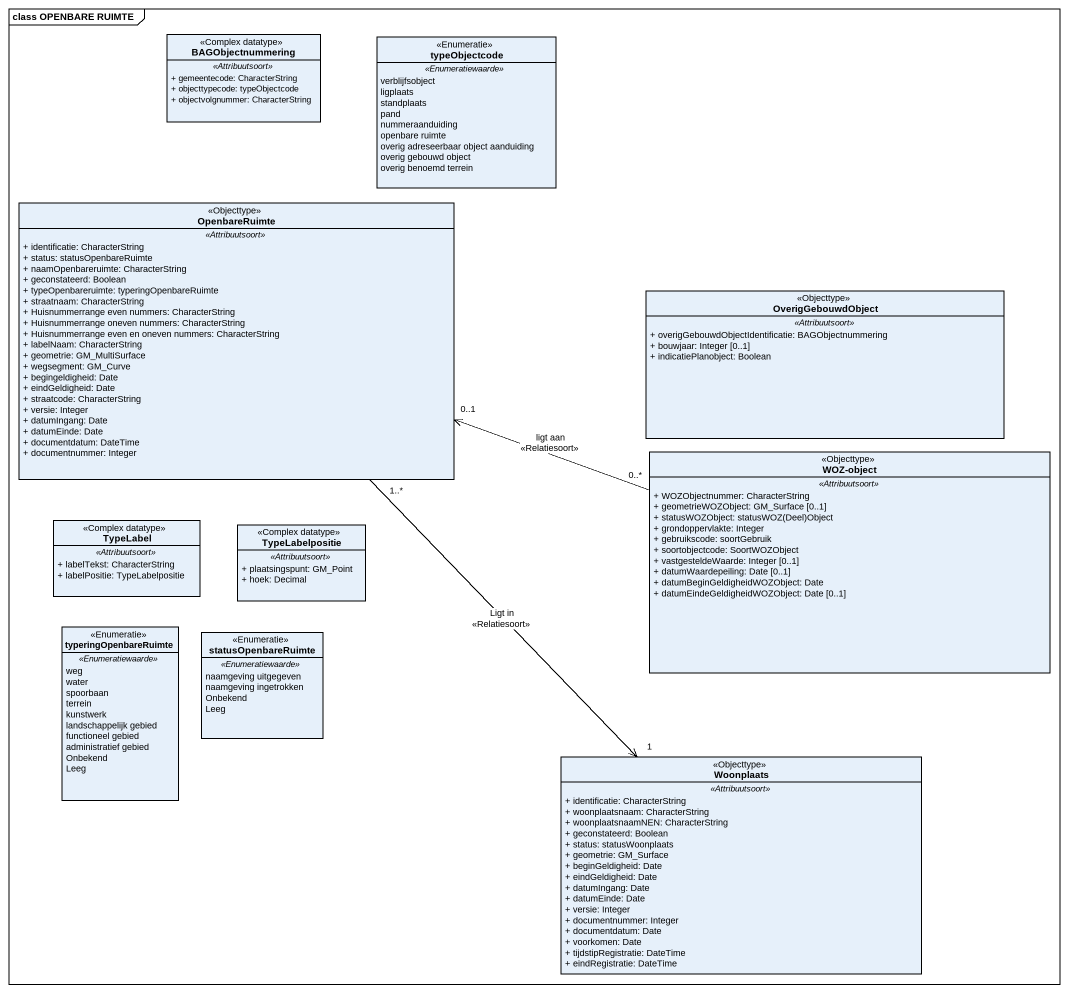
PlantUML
@startuml
mainframe class OPENBARE RUIMTE
hide circle
hide empty members
skinparam classAttributeIconSize 0
class BAGObjectnummering <<Complex datatype>> {
  .. <<Attribuutsoort>> ..
  + gemeentecode: CharacterString
  + objecttypecode: typeObjectcode
  + objectvolgnummer: CharacterString
}
enum typeObjectcode <<Enumeratie>> {
  .. <<Enumeratiewaarde>> ..
  verblijfsobject
  ligplaats
  standplaats
  pand
  nummeraanduiding
  openbare ruimte
  overig adreseerbaar object aanduiding
  overig gebouwd object
  overig benoemd terrein
}
class OpenbareRuimte <<Objecttype>> {
  .. <<Attribuutsoort>> ..
  + identificatie: CharacterString
  + status: statusOpenbareRuimte
  + naamOpenbareruimte: CharacterString
  + geconstateerd: Boolean
  + typeOpenbareruimte: typeringOpenbareRuimte
  + straatnaam: CharacterString
  + Huisnummerrange even nummers: CharacterString
  + Huisnummerrange oneven nummers: CharacterString
  + Huisnummerrange even en oneven nummers: CharacterString
  + labelNaam: CharacterString
  + geometrie: GM_MultiSurface
  + wegsegment: GM_Curve
  + begingeldigheid: Date
  + eindGeldigheid: Date
  + straatcode: CharacterString
  + versie: Integer
  + datumIngang: Date
  + datumEinde: Date
  + documentdatum: DateTime
  + documentnummer: Integer
}
class OverigGebouwdObject <<Objecttype>> {
  .. <<Attribuutsoort>> ..
  + overigGebouwdObjectIdentificatie: BAGObjectnummering
  + bouwjaar: Integer [0..1]
  + indicatiePlanobject: Boolean
}
class "WOZ-object" as WOZ_object <<Objecttype>> {
  .. <<Attribuutsoort>> ..
  + WOZObjectnummer: CharacterString
  + geometrieWOZObject: GM_Surface [0..1]
  {field} + statusWOZObject: statusWOZ(Deel)Object
  + grondoppervlakte: Integer
  + gebruikscode: soortGebruik
  + soortobjectcode: SoortWOZObject
  + vastgesteldeWaarde: Integer [0..1]
  + datumWaardepeiling: Date [0..1]
  + datumBeginGeldigheidWOZObject: Date
  + datumEindeGeldigheidWOZObject: Date [0..1]
}
class TypeLabel <<Complex datatype>> {
  .. <<Attribuutsoort>> ..
  + labelTekst: CharacterString
  + labelPositie: TypeLabelpositie
}
class TypeLabelpositie <<Complex datatype>> {
  .. <<Attribuutsoort>> ..
  + plaatsingspunt: GM_Point
  + hoek: Decimal
}
enum typeringOpenbareRuimte <<Enumeratie>> {
  .. <<Enumeratiewaarde>> ..
  weg
  water
  spoorbaan
  terrein
  kunstwerk
  landschappelijk gebied
  functioneel gebied
  administratief gebied
  Onbekend
  Leeg
}
enum statusOpenbareRuimte <<Enumeratie>> {
  .. <<Enumeratiewaarde>> ..
  naamgeving uitgegeven
  naamgeving ingetrokken
  Onbekend
  Leeg
}
class Woonplaats <<Objecttype>> {
  .. <<Attribuutsoort>> ..
  + identificatie: CharacterString
  + woonplaatsnaam: CharacterString
  + woonplaatsnaamNEN: CharacterString
  + geconstateerd: Boolean
  + status: statusWoonplaats
  + geometrie: GM_Surface
  + beginGeldigheid: Date
  + eindGeldigheid: Date
  + datumIngang: Date
  + datumEinde: Date
  + versie: Integer
  + documentnummer: Integer
  + documentdatum: Date
  + voorkomen: Date
  + tijdstipRegistratie: DateTime
  + eindRegistratie: DateTime
}
OpenbareRuimte "1..*" --> "1" Woonplaats : Ligt in\n<<Relatiesoort>>
WOZ_object "0..*" -left-> "0..1" OpenbareRuimte : ligt aan\n<<Relatiesoort>>
@enduml
